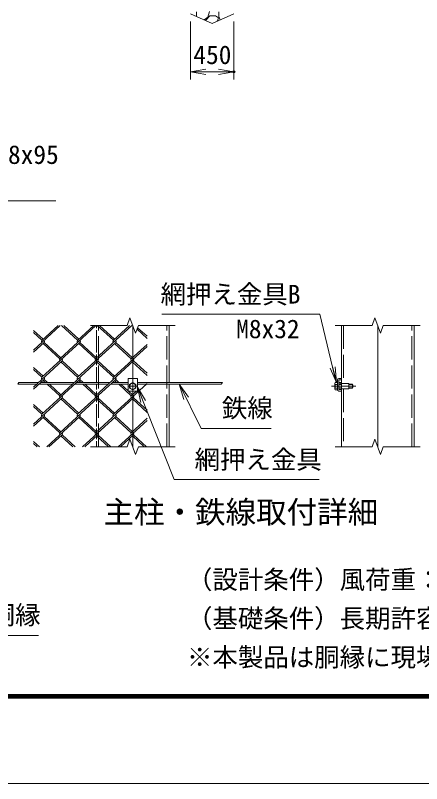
# Model space of a CAD drawing. Units: millimetres at full size; details may follow other scales. Extents: x -16800 to 16800, y -11880 to 11880.
# Drawn here: x -3100 to 1090, y -11880 to -3960 of the extents above; entities that cross this region are included whole.
import ezdxf
from ezdxf.enums import TextEntityAlignment as Align

# ---------------------------------------------------------------- set-up
doc = ezdxf.new("R2010")
doc.units = ezdxf.units.MM
doc.header["$LTSCALE"] = 40
doc.header["$PDMODE"] = 32
doc.header["$PDSIZE"] = 20
doc.linetypes.add('DASHED', pattern=[7.5, 6, -1.5])
doc.linetypes.add('USER1', pattern=[50.8, 31.75, -6.35, 6.35, -6.35])
for name, color, linetype, lineweight in [('0-0_D-STR1', 1, 'Continuous', 18), ('0-1_D-BMK', 2, 'USER1', 13), ('0-2_D-STR3', 3, 'Continuous', 13), ('0-3_D-STR4', 7, 'Continuous', 18), ('0-5_D-DCR-HCH', 7, 'Continuous', 13), ('0-6_D-STR-DIM', 7, 'Continuous', 13), ('0-7_0', 7, 'Continuous', 18), ('0-9_D-STR-TXT', 7, 'Continuous', 13), ('0-A_D-STR2', 7, 'Continuous', 13), ('0-B_D-TTL-TXT', 7, 'Continuous', 13), ('0-C_D-TTL', 7, 'Continuous', 18)]:
    doc.layers.add(name, color=color, linetype=linetype, lineweight=lineweight)
doc.layers.add('0-8_Defpoints', color=253, linetype='Continuous')
doc.styles.add('ＭＳ ゴシック', font='')
doc.styles.get('ＭＳ ゴシック').set_extended_font_data('MS Gothic')

# ---------------------------------------------------------------- blocks, each defined once
blk = doc.blocks.new('_Open')
at = {"layer": '0-7_0'}
blk.add_line((-40, 6.67), (0, 0), dxfattribs=at)
blk.add_lwpolyline([(-40, -6.67), (0, 0), (-40, 0)], dxfattribs=at)

msp = doc.modelspace()

# ---------------------------------------------------------------- linework, layer by layer
at = {"layer": '0-0_D-STR1'}
for p, q in [((-2263.89, -7185.14), (-2263.89, -7158.01)), ((-2263.89, -7434.63), (-2263.89, -7206.84)), ((-1513.89, -7743.01), (-1513.89, -7158.01)), ((262.25, -7158.01), (262.25, -8408.01)), ((1012.25, -8408.01), (1012.25, -7158.01)), ((-2263.89, -7566.33), (-2263.89, -7456.33)), ((-2263.89, -7743.01), (-2263.89, -7588.04)), ((-2263.89, -7815.82), (-2263.89, -7763.01)), ((-2263.89, -7947.53), (-2263.89, -7837.53)), ((-1513.89, -8408.01), (-1513.89, -7763.01)), ((-2263.89, -8197.02), (-2263.89, -7969.23)), ((-2263.89, -8328.73), (-2263.89, -8218.72)), ((-2263.89, -8408.01), (-2263.89, -8350.43)), ((-2201.39, -8407.7), (-2201.39, -8408.01))]:
    msp.add_line(p, q, dxfattribs=at)
at = {"layer": '0-0_D-STR1', "linetype": 'DASHED'}
for p, q in [((-2241.39, -8408.01), (-2241.39, -7158.01)), ((-1536.39, -8408.01), (-1536.39, -7158.01)), ((284.75, -7158.01), (284.75, -7755.15)), ((989.75, -8408.01), (989.75, -7158.01)), ((284.75, -7810.86), (284.75, -8408.01))]:
    msp.add_line(p, q, dxfattribs=at)
at = {"layer": '0-1_D-BMK'}
for p, q in [((-1888.89, -8408.01), (-1888.89, -7158.01)), ((637.25, -8408.01), (637.25, -7158.01)), ((-1938.89, -7783.01), (-1838.89, -7783.01)), ((160.61, -7783.01), (410.61, -7783.01))]:
    msp.add_line(p, q, dxfattribs=at)
at = {"layer": '0-2_D-STR3'}
for p, q in [((-3062.8, -7743.01), (-2859.2, -7743.01)), ((-2835.52, -7743.01), (-2490.56, -7743.01)), ((-2466.88, -7743.01), (-2121.92, -7743.01)), ((-2098.24, -7743.01), (-1936.39, -7743.01)), ((-1841.39, -7703.01), (-1936.39, -7703.01)), ((-1936.39, -7703.01), (-1936.39, -7833.01)), ((-1921.39, -7764.24), (-1888.89, -7745.48)), ((-1888.89, -7745.48), (-1856.39, -7764.24)), ((-1841.39, -7703.01), (-1841.39, -7833.01)), ((-964.98, -7743.01), (-1841.39, -7743.01)), ((195.75, -7751.51), (199.23, -7745.48)), ((195.75, -7751.51), (195.75, -7814.51)), ((222.25, -7745.48), (199.23, -7745.48)), ((222.25, -7718.01), (222.25, -7818.01)), ((222.25, -7745.48), (222.25, -7820.53)), ((237.25, -7703.01), (262.25, -7703.01)), ((237.25, -7720.51), (237.25, -7815.51)), ((239.75, -7718.01), (262.25, -7718.01)), ((262.25, -7703.01), (262.25, -7718.01)), ((262.25, -7755.01), (340.75, -7755.51)), ((340.75, -7810.51), (340.75, -7755.51)), ((-3074.34, -7763.01), (-2881.03, -7763.01)), ((-2857.34, -7763.01), (-2512.39, -7763.01)), ((-2488.7, -7763.01), (-2143.75, -7763.01)), ((-2120.07, -7763.01), (-1936.39, -7763.01)), ((-1841.39, -7833.01), (-1936.39, -7833.01)), ((-1921.39, -7801.77), (-1921.39, -7764.24)), ((-1888.89, -7820.53), (-1921.39, -7801.77)), ((-1856.39, -7801.77), (-1888.89, -7820.53)), ((-1856.39, -7764.24), (-1856.39, -7801.77)), ((-976.53, -7763.01), (-1841.39, -7763.01)), ((195.75, -7814.51), (199.23, -7820.53)), ((222.25, -7764.24), (199.23, -7764.24)), ((222.25, -7801.77), (199.23, -7801.77)), ((222.25, -7820.53), (199.23, -7820.53)), ((237.25, -7763.01), (262.25, -7763.01)), ((237.25, -7766.76), (262.25, -7766.76)), ((237.25, -7799.26), (262.25, -7799.26)), ((237.25, -7803.01), (262.25, -7803.01)), ((237.25, -7833.01), (262.25, -7833.01)), ((239.75, -7818.01), (262.25, -7818.01)), ((340.75, -7810.51), (262.25, -7811.01)), ((262.25, -7818.01), (262.25, -7833.01)), ((340.75, -7763.01), (376.25, -7763.01)), ((340.75, -7766.76), (380, -7766.76)), ((340.75, -7799.26), (380, -7799.26)), ((340.75, -7803.01), (376.25, -7803.01)), ((376.25, -7763.01), (382.25, -7769.01)), ((376.25, -7763.01), (376.25, -7803.01)), ((376.25, -7803.01), (382.25, -7797.01)), ((382.25, -7769.01), (382.25, -7797.01))]:
    msp.add_line(p, q, dxfattribs=at)
for centre, radius in [((-1888.89, -7783.01), 31.25), ((248.25, -7753.01), 10)]:
    msp.add_circle(centre, radius, dxfattribs=at)
for centre, radius, start, end in [((212.94, -7754.86), 16.61, 145.61585, 214.38415), ((237.25, -7718.01), 15, 90, 180), ((239.75, -7720.51), 2.5, 90, 180), ((258.42, -7783.01), 62.1, 162.4121, 197.5879), ((212.94, -7811.15), 16.61, 145.61585, 214.38415), ((237.25, -7818.01), 15, 180, 270), ((239.75, -7815.51), 2.5, 180, 270)]:
    msp.add_arc(centre, radius, start, end, dxfattribs=at)
at = {"layer": '0-3_D-STR4'}
msp.add_lwpolyline([(-1295.08, -3942.48), (-1070.08, -4042.48), (-845.08, -3942.48)], dxfattribs=at)
at = {"layer": '0-5_D-DCR-HCH'}
for p, q in [((-1230.27, -3922.93), (-1232.53, -3970.28)), ((-1115.27, -3978.13), (-1096.87, -3920.63)), ((-1000.27, -3922.93), (-1002.57, -3971.23)), ((-1151.63, -4006.23), (-1115.27, -3978.13)), ((-1135.97, -4010.33), (-1094.57, -3964.33)), ((-1133.72, -4014.2), (-1135.97, -4010.33)), ((-1094.57, -3964.33), (-1034.77, -3964.33)), ((-1034.77, -3964.33), (-1004.87, -3985.03)), ((-1014.07, -4017.23), (-1018.49, -4019.55)), ((-1004.87, -3985.03), (-1014.07, -4017.23)), ((-1002.57, -3971.23), (-987.94, -4005.97)), ((-1069.01, -4042), (-1071.62, -4041.79))]:
    msp.add_line(p, q, dxfattribs=at)
at = {"layer": '0-6_D-STR-DIM'}
for p, q in [((-1295.08, -4022.48), (-1295.08, -4622.48)), ((-845.08, -4022.48), (-845.08, -4622.48)), ((-1295.08, -4542.48), (-845.08, -4542.48)), ((-1917.75, -7078.72), (-1946.61, -7158.01)), ((-1860.03, -7237.29), (-1917.75, -7078.72)), ((608.39, -7078.72), (579.53, -7158.01)), ((666.1, -7237.29), (608.39, -7078.72)), ((-2326.39, -7158.01), (-1946.61, -7158.01)), ((-1831.17, -7158.01), (-1860.03, -7237.29)), ((-1831.17, -7158.01), (-1451.39, -7158.01)), ((199.75, -7158.01), (579.53, -7158.01)), ((694.96, -7158.01), (666.1, -7237.29)), ((694.96, -7158.01), (1074.75, -7158.01)), ((-3062.8, -7743.01), (-3074.34, -7763.01)), ((-964.98, -7743.01), (-976.53, -7763.01)), ((-1917.75, -8328.72), (-1946.61, -8408.01)), ((-1860.03, -8487.29), (-1917.75, -8328.72)), ((608.39, -8328.72), (579.53, -8408.01)), ((666.1, -8487.29), (608.39, -8328.72)), ((-2326.39, -8408.01), (-1946.61, -8408.01)), ((-1831.17, -8408.01), (-1860.03, -8487.29)), ((-1831.17, -8408.01), (-1451.39, -8408.01)), ((199.75, -8408.01), (579.53, -8408.01)), ((694.96, -8408.01), (666.1, -8487.29)), ((694.96, -8408.01), (1074.75, -8408.01))]:
    msp.add_line(p, q, dxfattribs=at)
at = {"layer": '0-8_Defpoints'}
msp.add_point((-845.08, -4542.48), dxfattribs=at)
at = {"layer": '0-9_D-STR-TXT'}
for points in [[(-2680.96, -5872.09), (-4564.86, -5872.09), (-4205.33, -6192.53)], [(-1590.06, -7039.9), (42.06, -7039.9), (210.27, -7743.53)], [(32.76, -8743.75), (-1463.32, -8743.75), (-1840.65, -7793.46)], [(-461.36, -8219.24), (-1184.85, -8219.24), (-1408.08, -7764.8)], [(-2861.61, -10351.57), (-4094.75, -10351.57), (-4594.31, -9557.09)]]:
    msp.add_lwpolyline(points, dxfattribs=at)
at = {"layer": '0-A_D-STR2'}
for p, q in [((-2636.79, -7158.01), (-2912.8, -7410.92)), ((-2659.88, -7158.01), (-2825.92, -7310.15)), ((-2268.15, -7158.01), (-2641.89, -7500.48)), ((-2457.58, -7309.88), (-2623.32, -7158.01)), ((-2445.73, -7299.03), (-2599.63, -7158.01)), ((-2291.24, -7158.01), (-2457.28, -7310.15)), ((-1899.51, -7158.01), (-2273.26, -7500.48)), ((-2088.94, -7309.88), (-2254.68, -7158.01)), ((-2077.1, -7299.03), (-2231, -7158.01)), ((-1923.19, -7158.01), (-2088.94, -7309.88)), ((-1741.74, -7290.23), (-1844.9, -7195.71)), ((-1741.74, -7268.53), (-1838.97, -7179.44)), ((-2814.37, -7299.03), (-2912.8, -7208.84)), ((-2826.21, -7309.88), (-2912.8, -7230.54)), ((-2802.53, -7331.58), (-2912.8, -7432.62)), ((-2433.89, -7331.58), (-2826.21, -7691.08)), ((-2641.89, -7500.48), (-2814.37, -7342.43)), ((-2630.05, -7489.63), (-2802.53, -7331.58)), ((-2065.25, -7331.58), (-2457.58, -7691.08)), ((-2273.26, -7500.48), (-2445.73, -7342.43)), ((-2261.41, -7489.63), (-2433.89, -7331.58)), ((-1904.62, -7500.48), (-2077.1, -7342.43)), ((-1892.78, -7489.63), (-2065.25, -7331.58)), ((-1741.74, -7351.23), (-1904.62, -7500.48)), ((-1741.74, -7372.94), (-2088.94, -7691.08)), ((-2618.21, -7522.18), (-2912.8, -7792.12)), ((-2249.57, -7522.18), (-2641.89, -7881.68)), ((-2445.73, -7680.23), (-2618.21, -7522.18)), ((-1880.93, -7522.18), (-2273.26, -7881.68)), ((-2077.1, -7680.23), (-2249.57, -7522.18)), ((-1741.74, -7649.73), (-1880.93, -7522.18)), ((-2814.37, -7680.23), (-2912.8, -7590.04)), ((-2457.58, -7691.08), (-2630.05, -7533.03)), ((-2088.94, -7691.08), (-2261.41, -7533.03)), ((-1741.74, -7671.43), (-1891.74, -7533.98)), ((-2826.21, -7691.08), (-2912.8, -7611.74)), ((-2802.53, -7712.78), (-2912.8, -7813.82)), ((-2433.89, -7712.78), (-2826.21, -8072.28)), ((-2793.23, -7743.01), (-2814.37, -7723.63)), ((-2769.55, -7743.01), (-2802.53, -7712.78)), ((-2065.25, -7712.78), (-2457.58, -8072.28)), ((-2424.59, -7743.01), (-2445.73, -7723.63)), ((-2400.91, -7743.01), (-2433.89, -7712.78)), ((-1741.74, -7754.13), (-2088.94, -8072.28)), ((-2055.95, -7743.01), (-2077.1, -7723.63)), ((-2032.27, -7743.01), (-2065.26, -7712.78)), ((-2641.89, -7881.68), (-2771.4, -7763.01)), ((-2630.05, -7870.83), (-2747.72, -7763.01)), ((-2273.26, -7881.68), (-2402.76, -7763.01)), ((-2261.41, -7870.83), (-2379.08, -7763.01)), ((-1904.62, -7881.68), (-2034.12, -7763.01)), ((-1936.39, -7830.86), (-2010.44, -7763.01)), ((-1892.78, -7870.83), (-1934.05, -7833.01)), ((-1851.5, -7833.01), (-1904.62, -7881.68)), ((-2618.21, -7903.38), (-2912.8, -8173.32)), ((-2249.57, -7903.38), (-2641.89, -8262.88)), ((-2457.58, -8072.28), (-2630.05, -7914.23)), ((-2445.73, -8061.43), (-2618.21, -7903.38)), ((-1880.93, -7903.38), (-2273.26, -8262.88)), ((-2088.94, -8072.28), (-2261.41, -7914.23)), ((-2077.1, -8061.43), (-2249.57, -7903.38)), ((-1741.74, -8052.63), (-1892.78, -7914.23)), ((-1741.74, -8030.92), (-1880.93, -7903.38)), ((-2814.37, -8061.43), (-2912.8, -7971.24)), ((-2826.21, -8072.28), (-2912.8, -7992.94)), ((-2802.53, -8093.98), (-2912.8, -8195.02)), ((-2641.89, -8262.88), (-2814.37, -8104.83)), ((-2630.05, -8252.03), (-2802.53, -8093.98)), ((-2433.89, -8093.98), (-2776.59, -8408.01)), ((-2273.26, -8262.88), (-2445.73, -8104.83)), ((-2261.41, -8252.03), (-2433.89, -8093.98)), ((-2065.25, -8093.98), (-2407.95, -8408.01)), ((-1904.62, -8262.88), (-2077.1, -8104.83)), ((-1892.78, -8252.03), (-2065.25, -8093.98)), ((-1741.74, -8135.33), (-2039.32, -8408.01)), ((-1741.74, -8113.63), (-1904.62, -8262.88)), ((-2618.21, -8284.58), (-2752.91, -8408.01)), ((-2507.2, -8408.01), (-2630.05, -8295.43)), ((-2483.51, -8408.01), (-2618.21, -8284.58)), ((-2249.57, -8284.58), (-2384.27, -8408.01)), ((-2138.56, -8408.01), (-2261.41, -8295.43)), ((-2114.87, -8408.01), (-2249.57, -8284.58)), ((-1880.93, -8284.58), (-2015.63, -8408.01)), ((-1769.92, -8408.01), (-1892.78, -8295.43)), ((-1746.24, -8408.01), (-1880.93, -8284.58)), ((-2852.15, -8408.01), (-2912.8, -8352.44)), ((-2875.83, -8408.01), (-2912.8, -8374.14))]:
    msp.add_line(p, q, dxfattribs=at)
for centre, start, end in [((-2814.11, -7321.03), 137.5, 222.5), ((-2814.11, -7321.03), 317.5, 42.5), ((-2445.47, -7321.03), 137.5, 222.5), ((-2445.47, -7321.03), 317.5, 42.5), ((-2076.83, -7321.03), 137.5, 222.5), ((-2076.83, -7321.03), 317.5, 42.5), ((-2630.05, -7511.33), 137.5, 222.5), ((-2630.05, -7511.33), 317.5, 42.5), ((-2261.41, -7511.33), 137.5, 222.5), ((-2261.41, -7511.33), 317.5, 42.5), ((-1892.78, -7511.33), 137.5, 222.5), ((-1892.78, -7511.33), 317.5, 42.5), ((-2814.4, -7701.96), 137.5, 222.5), ((-2814.4, -7701.96), 317.5, 42.5), ((-2445.76, -7701.96), 137.5, 222.5), ((-2445.76, -7701.96), 317.5, 42.5), ((-2077.12, -7701.96), 137.5, 222.5), ((-2077.12, -7701.96), 317.5, 42.5), ((-2630.05, -7892.53), 137.5, 222.5), ((-2630.05, -7892.53), 317.5, 42.5), ((-2261.41, -7892.53), 137.5, 222.5), ((-2261.41, -7892.53), 317.5, 42.5), ((-1892.78, -7892.53), 137.5, 222.5), ((-1892.78, -7892.53), 317.5, 42.5), ((-2814.4, -8083.16), 137.5, 222.5), ((-2814.4, -8083.16), 317.5, 42.5), ((-2445.76, -8083.16), 137.5, 222.5), ((-2445.76, -8083.16), 317.5, 42.5), ((-2076.8, -8083.4), 137.5, 222.5), ((-2076.8, -8083.4), 317.5, 42.5), ((-2629.76, -8274), 137.5, 222.5), ((-2629.76, -8274), 317.5, 42.5), ((-2261.12, -8274), 137.5, 222.5), ((-2261.12, -8274), 317.5, 42.5), ((-1892.48, -8274), 137.5, 222.5), ((-1892.48, -8274), 317.5, 42.5)]:
    msp.add_arc(centre, 16.06, start, end, dxfattribs=at)
at = {"layer": '0-C_D-TTL', "color": 2}
msp.add_lwpolyline([(-16800, 11880), (16800, 11880), (16800, -11880), (-16800, -11880)], close=True, dxfattribs=at)
at = {"layer": '0-C_D-TTL'}
for points in [[(-15720, 11000), (15720, 11000), (15720, -11000), (-15720, -11000)], [(-15710, 10990), (15710, 10990), (15710, -10990), (-15710, -10990)], [(-15700, 10980), (15700, 10980), (15700, -10980), (-15700, -10980)], [(-15690, 10970), (15690, 10970), (15690, -10970), (-15690, -10970)], [(-15680, 10960), (15680, 10960), (15680, -10960), (-15680, -10960)]]:
    msp.add_lwpolyline(points, close=True, dxfattribs=at)

# ---------------------------------------------------------------- block references
at = {"layer": '0-6_D-STR-DIM', "xscale": 4, "yscale": 4, "rotation": 180}
msp.add_blockref('_Open', (-1295.08, -4542.48), dxfattribs=at)
at = {"layer": '0-6_D-STR-DIM', "xscale": 4, "yscale": 4}
msp.add_blockref('_Open', (-845.08, -4542.48), dxfattribs=at)
at = {"layer": '0-9_D-STR-TXT', "xscale": 4, "yscale": 4}
for p, rotation in [((210.74, -7745.48), 283.44491), ((-1408.96, -7763.01), 116.161), ((-1841.39, -7791.61), 111.65654)]:
    msp.add_blockref('_Open', p, dxfattribs=dict(at, rotation=rotation))

# ---------------------------------------------------------------- texts
at = {"layer": '0-6_D-STR-DIM', "style": 'ＭＳ ゴシック'}
msp.add_text('450', height=192.4, dxfattribs=at).set_placement((-1264.09, -4519.84), align=Align.BOTTOM_LEFT)
at = {"layer": '0-9_D-STR-TXT', "style": 'ＭＳ ゴシック'}
for s, p in [('胴縁B.N M8x95', (-4355.08, -5549.19)), ('網押え金具B', (-1602.24, -6988.54)), ('M8x32', (-822.55, -7345.52)), ('鉄線', (-969.99, -8161.79)), ('網押え金具', (-1251.5, -8692.39)), ('孔付胴縁', (-3890.04, -10295.64))]:
    msp.add_text(s, height=192.4, dxfattribs=at).set_placement(p, align=Align.BOTTOM_LEFT)
at = {"layer": '0-B_D-TTL-TXT', "style": 'ＭＳ ゴシック'}
for s, height, p in [('主柱・鉄線取付詳細', 230.8, (-2190.96, -9265.15)), ('（設計条件）風荷重：昭和57年改正 建築基準法・同施行令に基づく風圧力に準拠。', 192.4, (-1329.8, -9930.34)), ('（基礎条件）長期許容地耐力49kN/㎡ の場合。', 192.4, (-1329.8, -10330.34)), ('※本製品は胴縁に現場孔あけが必要な製品になります。(支柱取付部)', 192.4, (-1329.8, -10730.34))]:
    msp.add_text(s, height=height, dxfattribs=at).set_placement(p, align=Align.BOTTOM_LEFT)

doc.saveas('drawing.dxf')
